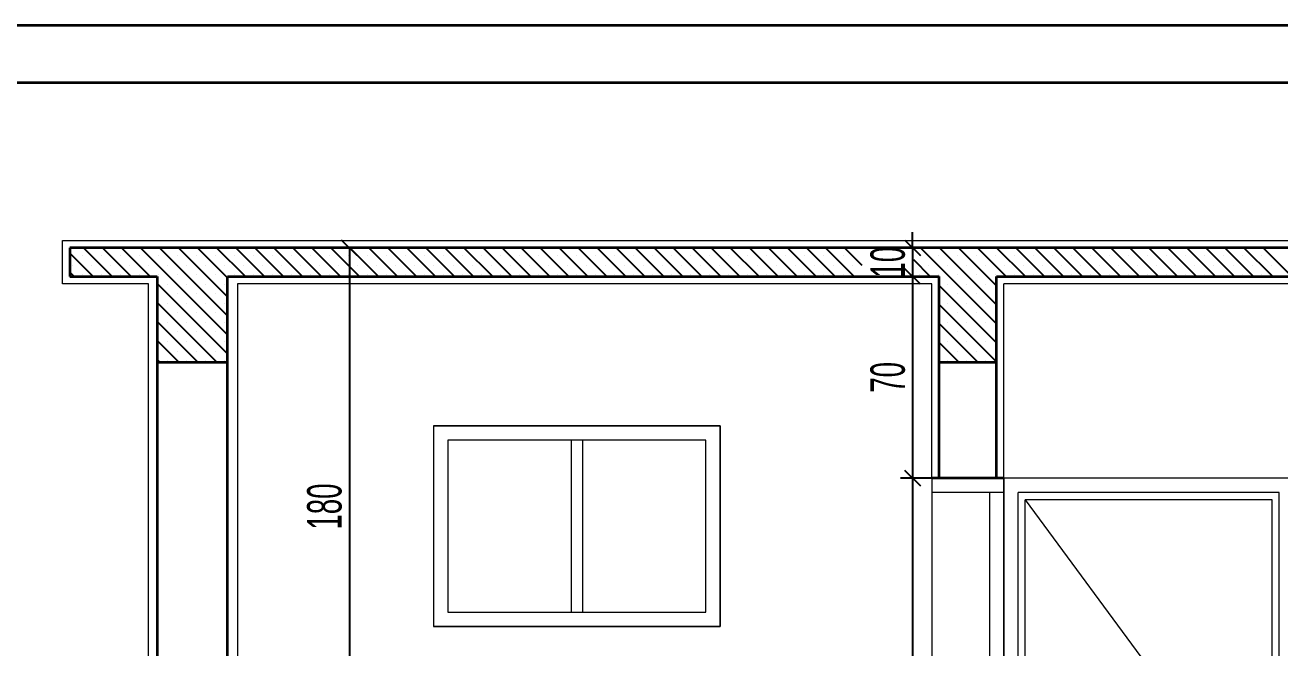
# Model space of a CAD drawing. Header units: inches. Extents: x -7543 to -822, y 102837 to 190349.
# Drawn here: x -828.8767 to -828.7893, y 102837.3961 to 102837.4395 of the extents above; entities that cross this region are included whole.
import ezdxf

# ---------------------------------------------------------------- set-up
doc = ezdxf.new("R2010")
doc.units = ezdxf.units.IN
doc.header["$MEASUREMENT"] = 0
doc.linetypes.add('ACAD_ISO03W100', pattern=[30, 12, -18])
doc.layers.get('0').update_dxf_attribs({"lineweight": 25})
doc.layers.add('DUVAR', color=7, linetype='Continuous', lineweight=35, true_color=0xfc4642)
doc.layers.add('KAPI', color=7, linetype='Continuous', lineweight=18, true_color=0xffb360)
for name, color, linetype, lineweight in [('ICOL', 55, 'Continuous', 25), ('SIVA', 150, 'Continuous', 15), ('TARAMA', 8, 'Continuous', 25)]:
    doc.layers.add(name, color=color, linetype=linetype, lineweight=lineweight)
doc.styles.add('OLCU', font='tromand.shx', dxfattribs={"width": 0.6, "height": 12})

# ---------------------------------------------------------------- blocks, each defined once
blk = doc.blocks.new('_Oblique')
at = {"color": 0, "linetype": 'ByBlock', "lineweight": -2}
blk.add_line((-0.5, -0.5), (0.5, 0.5), dxfattribs=at)

msp = doc.modelspace()

# ---------------------------------------------------------------- linework, layer by layer
at = {"layer": 'DUVAR'}
for p, q in [((-837.605065, 102837.439463), (-821.989555, 102837.439463)), ((-837.601065, 102837.435463), (-821.993555, 102837.435463)), ((-828.867607, 102837.423942), (-828.873607, 102837.423942)), ((-828.873607, 102837.423942), (-828.873607, 102837.421942)), ((-828.705018, 102837.423942), (-828.867607, 102837.423942)), ((-828.873607, 102837.421942), (-828.867518, 102837.421942)), ((-828.867518, 102837.421942), (-828.867518, 102837.383885)), ((-828.862607, 102837.387885), (-828.862607, 102837.421942)), ((-828.862607, 102837.421942), (-828.813018, 102837.421942)), ((-828.862607, 102837.421942), (-828.813018, 102837.421942)), ((-828.813018, 102837.407885), (-828.813018, 102837.421942)), ((-828.809018, 102837.407885), (-828.809018, 102837.421942)), ((-828.809018, 102837.421942), (-828.715018, 102837.421942)), ((-828.809018, 102837.421942), (-828.715018, 102837.421942)), ((-828.862607, 102837.415942), (-828.867518, 102837.415942)), ((-828.809018, 102837.415942), (-828.813018, 102837.415942)), ((-828.808518, 102837.407885), (-828.813518, 102837.407885))]:
    msp.add_line(p, q, dxfattribs=at)
at = {"layer": 'ICOL'}
for p, q in [((-828.814864, 102837.423942), (-828.814864, 102837.425022)), ((-828.85412, 102837.423942), (-828.85412, 102837.387885)), ((-828.814864, 102837.423942), (-828.814864, 102837.421942)), ((-828.814864, 102837.421942), (-828.814864, 102837.407885)), ((-828.814864, 102837.421942), (-828.814864, 102837.420862)), ((-828.814864, 102837.407885), (-828.814864, 102837.363885))]:
    msp.add_line(p, q, dxfattribs=at)
at = {"layer": 'ICOL', "color": 53}
for p, q in [((-828.855764, 102837.423942), (-828.85496, 102837.423942)), ((-828.813779, 102837.423942), (-828.814024, 102837.423942)), ((-828.813779, 102837.421942), (-828.814024, 102837.421942)), ((-828.813779, 102837.421942), (-828.814024, 102837.421942)), ((-828.813418, 102837.407885), (-828.815704, 102837.407885)), ((-828.813418, 102837.407885), (-828.815704, 102837.407885))]:
    msp.add_line(p, q, dxfattribs=at)
at = {"layer": 'KAPI'}
for p, q in [((-828.848268, 102837.411542), (-828.828268, 102837.411542)), ((-828.848268, 102837.411542), (-828.848268, 102837.397542)), ((-828.848268, 102837.411542), (-828.828268, 102837.411542)), ((-828.848268, 102837.411542), (-828.848268, 102837.397542)), ((-828.828268, 102837.411542), (-828.848268, 102837.411542)), ((-828.848268, 102837.411542), (-828.848268, 102837.397542)), ((-828.828268, 102837.411542), (-828.848268, 102837.411542)), ((-828.848268, 102837.411542), (-828.848268, 102837.397542)), ((-828.828268, 102837.411542), (-828.828268, 102837.397542)), ((-828.828268, 102837.411542), (-828.828268, 102837.397542)), ((-828.828268, 102837.397542), (-828.828268, 102837.411542)), ((-828.828268, 102837.397542), (-828.828268, 102837.411542)), ((-828.829268, 102837.410542), (-828.847268, 102837.410542)), ((-828.847268, 102837.410542), (-828.847268, 102837.398542)), ((-828.838668, 102837.410542), (-828.838668, 102837.398542)), ((-828.837868, 102837.410542), (-828.837868, 102837.398542)), ((-828.829268, 102837.398542), (-828.829268, 102837.410542)), ((-828.813518, 102837.407885), (-828.813518, 102837.406885)), ((-828.813518, 102837.407885), (-828.808518, 102837.407885)), ((-828.788518, 102837.407885), (-828.808518, 102837.407885)), ((-828.808518, 102837.363885), (-828.808518, 102837.407885)), ((-828.808518, 102837.407885), (-828.808518, 102837.406885)), ((-828.813518, 102837.406885), (-828.813518, 102837.364485)), ((-828.808518, 102837.406885), (-828.813518, 102837.406885)), ((-828.809518, 102837.406885), (-828.809518, 102837.364485)), ((-828.808518, 102837.406885), (-828.808518, 102837.364485)), ((-828.807518, 102837.363885), (-828.807518, 102837.406885)), ((-828.789318, 102837.406885), (-828.807518, 102837.406885)), ((-828.789318, 102837.363885), (-828.789318, 102837.406885)), ((-828.789818, 102837.406385), (-828.807018, 102837.406385)), ((-828.807018, 102837.363885), (-828.807018, 102837.406385)), ((-828.789818, 102837.363885), (-828.789818, 102837.406385)), ((-828.847268, 102837.398542), (-828.829268, 102837.398542)), ((-828.828268, 102837.397542), (-828.848268, 102837.397542)), ((-828.848268, 102837.397542), (-828.828268, 102837.397542)), ((-828.848268, 102837.397542), (-828.828268, 102837.397542))]:
    msp.add_line(p, q, dxfattribs=at)
at = {"layer": 'KAPI', "linetype": 'ACAD_ISO03W100'}
msp.add_line((-828.807018, 102837.406385), (-828.789818, 102837.38301), dxfattribs=at)
at = {"layer": 'SIVA'}
for p, q in [((-828.874107, 102837.421442), (-828.874107, 102837.424442)), ((-828.874107, 102837.424442), (-828.704518, 102837.424442)), ((-828.868118, 102837.421442), (-828.874107, 102837.421442)), ((-828.868118, 102837.363285), (-828.868118, 102837.421442)), ((-828.813518, 102837.421442), (-828.861918, 102837.421442)), ((-828.861918, 102837.421442), (-828.861918, 102837.388485)), ((-828.813518, 102837.407885), (-828.813518, 102837.421442)), ((-828.808518, 102837.407885), (-828.808518, 102837.421442)), ((-828.715518, 102837.421442), (-828.808518, 102837.421442))]:
    msp.add_line(p, q, dxfattribs=at)
at = {"layer": 'TARAMA'}
for p, q in [((-828.870649, 102837.421942), (-828.872649, 102837.423942)), ((-828.869324, 102837.421942), (-828.871324, 102837.423942)), ((-828.867998, 102837.421942), (-828.869998, 102837.423942)), ((-828.862607, 102837.417878), (-828.868672, 102837.423942)), ((-828.862607, 102837.419204), (-828.867346, 102837.423942)), ((-828.862607, 102837.420529), (-828.86602, 102837.423942)), ((-828.862607, 102837.421855), (-828.864694, 102837.423942)), ((-828.861369, 102837.421942), (-828.863369, 102837.423942)), ((-828.860043, 102837.421942), (-828.862043, 102837.423942)), ((-828.858717, 102837.421942), (-828.860717, 102837.423942)), ((-828.857391, 102837.421942), (-828.859391, 102837.423942)), ((-828.856065, 102837.421942), (-828.858065, 102837.423942)), ((-828.854739, 102837.421942), (-828.856739, 102837.423942)), ((-828.853414, 102837.421942), (-828.855414, 102837.423942)), ((-828.852088, 102837.421942), (-828.854088, 102837.423942)), ((-828.850762, 102837.421942), (-828.852762, 102837.423942)), ((-828.849436, 102837.421942), (-828.851436, 102837.423942)), ((-828.84811, 102837.421942), (-828.85011, 102837.423942)), ((-828.846785, 102837.421942), (-828.848785, 102837.423942)), ((-828.845459, 102837.421942), (-828.847459, 102837.423942)), ((-828.844133, 102837.421942), (-828.846133, 102837.423942)), ((-828.842807, 102837.421942), (-828.844807, 102837.423942)), ((-828.841481, 102837.421942), (-828.843481, 102837.423942)), ((-828.840155, 102837.421942), (-828.842155, 102837.423942)), ((-828.83883, 102837.421942), (-828.84083, 102837.423942)), ((-828.837504, 102837.421942), (-828.839504, 102837.423942)), ((-828.836178, 102837.421942), (-828.838178, 102837.423942)), ((-828.834852, 102837.421942), (-828.836852, 102837.423942)), ((-828.833526, 102837.421942), (-828.835526, 102837.423942)), ((-828.8322, 102837.421942), (-828.8342, 102837.423942)), ((-828.830875, 102837.421942), (-828.832875, 102837.423942)), ((-828.829549, 102837.421942), (-828.831549, 102837.423942)), ((-828.828223, 102837.421942), (-828.830223, 102837.423942)), ((-828.826897, 102837.421942), (-828.828897, 102837.423942)), ((-828.825571, 102837.421942), (-828.827571, 102837.423942)), ((-828.824246, 102837.421942), (-828.826246, 102837.423942)), ((-828.82292, 102837.421942), (-828.82492, 102837.423942)), ((-828.821594, 102837.421942), (-828.823594, 102837.423942)), ((-828.820268, 102837.421942), (-828.822268, 102837.423942)), ((-828.818942, 102837.421942), (-828.820942, 102837.423942)), ((-828.818392, 102837.422718), (-828.819616, 102837.423942)), ((-828.809018, 102837.418647), (-828.814313, 102837.423942)), ((-828.809018, 102837.419973), (-828.812987, 102837.423942)), ((-828.809018, 102837.421298), (-828.811661, 102837.423942)), ((-828.808336, 102837.421942), (-828.810336, 102837.423942)), ((-828.80701, 102837.421942), (-828.80901, 102837.423942)), ((-828.805684, 102837.421942), (-828.807684, 102837.423942)), ((-828.804358, 102837.421942), (-828.806358, 102837.423942)), ((-828.803032, 102837.421942), (-828.805032, 102837.423942)), ((-828.801706, 102837.421942), (-828.803706, 102837.423942)), ((-828.800381, 102837.421942), (-828.802381, 102837.423942)), ((-828.799055, 102837.421942), (-828.801055, 102837.423942)), ((-828.797729, 102837.421942), (-828.799729, 102837.423942)), ((-828.796403, 102837.421942), (-828.798403, 102837.423942)), ((-828.795077, 102837.421942), (-828.797077, 102837.423942)), ((-828.793752, 102837.421942), (-828.795752, 102837.423942)), ((-828.792426, 102837.421942), (-828.794426, 102837.423942)), ((-828.7911, 102837.421942), (-828.7931, 102837.423942)), ((-828.789774, 102837.421942), (-828.791774, 102837.423942)), ((-828.788448, 102837.421942), (-828.790448, 102837.423942)), ((-828.871975, 102837.421942), (-828.873607, 102837.423574)), ((-828.87275, 102837.42338), (-828.87275, 102837.42338)), ((-828.871424, 102837.42338), (-828.871424, 102837.42338)), ((-828.870099, 102837.42338), (-828.870099, 102837.42338)), ((-828.868773, 102837.42338), (-828.868773, 102837.42338)), ((-828.867447, 102837.42338), (-828.867447, 102837.42338)), ((-828.866121, 102837.42338), (-828.866121, 102837.42338)), ((-828.864795, 102837.42338), (-828.864795, 102837.42338)), ((-828.863469, 102837.42338), (-828.863469, 102837.42338)), ((-828.862144, 102837.42338), (-828.862144, 102837.42338)), ((-828.860818, 102837.42338), (-828.860818, 102837.42338)), ((-828.859492, 102837.42338), (-828.859492, 102837.42338)), ((-828.858166, 102837.42338), (-828.858166, 102837.42338)), ((-828.85684, 102837.42338), (-828.85684, 102837.42338)), ((-828.855515, 102837.42338), (-828.855515, 102837.42338)), ((-828.854189, 102837.42338), (-828.854189, 102837.42338)), ((-828.852863, 102837.42338), (-828.852863, 102837.42338)), ((-828.851537, 102837.42338), (-828.851537, 102837.42338)), ((-828.850211, 102837.42338), (-828.850211, 102837.42338)), ((-828.848885, 102837.42338), (-828.848885, 102837.42338)), ((-828.84756, 102837.42338), (-828.84756, 102837.42338)), ((-828.846234, 102837.42338), (-828.846234, 102837.42338)), ((-828.844908, 102837.42338), (-828.844908, 102837.42338)), ((-828.843582, 102837.42338), (-828.843582, 102837.42338)), ((-828.842256, 102837.42338), (-828.842256, 102837.42338)), ((-828.84093, 102837.42338), (-828.84093, 102837.42338)), ((-828.839605, 102837.42338), (-828.839605, 102837.42338)), ((-828.838279, 102837.42338), (-828.838279, 102837.42338)), ((-828.836953, 102837.42338), (-828.836953, 102837.42338)), ((-828.835627, 102837.42338), (-828.835627, 102837.42338)), ((-828.834301, 102837.42338), (-828.834301, 102837.42338)), ((-828.832975, 102837.42338), (-828.832975, 102837.42338)), ((-828.83165, 102837.42338), (-828.83165, 102837.42338)), ((-828.830324, 102837.42338), (-828.830324, 102837.42338)), ((-828.828998, 102837.42338), (-828.828998, 102837.42338)), ((-828.827672, 102837.42338), (-828.827672, 102837.42338)), ((-828.826346, 102837.42338), (-828.826346, 102837.42338)), ((-828.825021, 102837.42338), (-828.825021, 102837.42338)), ((-828.823695, 102837.42338), (-828.823695, 102837.42338)), ((-828.822369, 102837.42338), (-828.822369, 102837.42338)), ((-828.821043, 102837.42338), (-828.821043, 102837.42338)), ((-828.819717, 102837.42338), (-828.819717, 102837.42338)), ((-828.813639, 102837.421942), (-828.814792, 102837.423096)), ((-828.814414, 102837.42338), (-828.814414, 102837.42338)), ((-828.813088, 102837.42338), (-828.813088, 102837.42338)), ((-828.811762, 102837.42338), (-828.811762, 102837.42338)), ((-828.810436, 102837.42338), (-828.810436, 102837.42338)), ((-828.809111, 102837.42338), (-828.809111, 102837.42338)), ((-828.807785, 102837.42338), (-828.807785, 102837.42338)), ((-828.806459, 102837.42338), (-828.806459, 102837.42338)), ((-828.805133, 102837.42338), (-828.805133, 102837.42338)), ((-828.803807, 102837.42338), (-828.803807, 102837.42338)), ((-828.802482, 102837.42338), (-828.802482, 102837.42338)), ((-828.801156, 102837.42338), (-828.801156, 102837.42338)), ((-828.79983, 102837.42338), (-828.79983, 102837.42338)), ((-828.798504, 102837.42338), (-828.798504, 102837.42338)), ((-828.797178, 102837.42338), (-828.797178, 102837.42338)), ((-828.795852, 102837.42338), (-828.795852, 102837.42338)), ((-828.794527, 102837.42338), (-828.794527, 102837.42338)), ((-828.793201, 102837.42338), (-828.793201, 102837.42338)), ((-828.791875, 102837.42338), (-828.791875, 102837.42338)), ((-828.790549, 102837.42338), (-828.790549, 102837.42338)), ((-828.873301, 102837.421942), (-828.873607, 102837.422249)), ((-828.873413, 102837.422717), (-828.873413, 102837.422717)), ((-828.872087, 102837.422717), (-828.872087, 102837.422717)), ((-828.870761, 102837.422717), (-828.870761, 102837.422717)), ((-828.869436, 102837.422717), (-828.869436, 102837.422717)), ((-828.86811, 102837.422717), (-828.86811, 102837.422717)), ((-828.866784, 102837.422717), (-828.866784, 102837.422717)), ((-828.865458, 102837.422717), (-828.865458, 102837.422717)), ((-828.864132, 102837.422717), (-828.864132, 102837.422717)), ((-828.862807, 102837.422717), (-828.862807, 102837.422717)), ((-828.861481, 102837.422717), (-828.861481, 102837.422717)), ((-828.860155, 102837.422717), (-828.860155, 102837.422717)), ((-828.858829, 102837.422717), (-828.858829, 102837.422717)), ((-828.857503, 102837.422717), (-828.857503, 102837.422717)), ((-828.856177, 102837.422717), (-828.856177, 102837.422717)), ((-828.854852, 102837.422717), (-828.854852, 102837.422717)), ((-828.853526, 102837.422717), (-828.853526, 102837.422717)), ((-828.8522, 102837.422717), (-828.8522, 102837.422717)), ((-828.850874, 102837.422717), (-828.850874, 102837.422717)), ((-828.849548, 102837.422717), (-828.849548, 102837.422717)), ((-828.848222, 102837.422717), (-828.848222, 102837.422717)), ((-828.846897, 102837.422717), (-828.846897, 102837.422717)), ((-828.845571, 102837.422717), (-828.845571, 102837.422717)), ((-828.844245, 102837.422717), (-828.844245, 102837.422717)), ((-828.842919, 102837.422717), (-828.842919, 102837.422717)), ((-828.841593, 102837.422717), (-828.841593, 102837.422717)), ((-828.840268, 102837.422717), (-828.840268, 102837.422717)), ((-828.838942, 102837.422717), (-828.838942, 102837.422717)), ((-828.837616, 102837.422717), (-828.837616, 102837.422717)), ((-828.83629, 102837.422717), (-828.83629, 102837.422717)), ((-828.834964, 102837.422717), (-828.834964, 102837.422717)), ((-828.833638, 102837.422717), (-828.833638, 102837.422717)), ((-828.832313, 102837.422717), (-828.832313, 102837.422717)), ((-828.830987, 102837.422717), (-828.830987, 102837.422717)), ((-828.829661, 102837.422717), (-828.829661, 102837.422717)), ((-828.828335, 102837.422717), (-828.828335, 102837.422717)), ((-828.827009, 102837.422717), (-828.827009, 102837.422717)), ((-828.825683, 102837.422717), (-828.825683, 102837.422717)), ((-828.824358, 102837.422717), (-828.824358, 102837.422717)), ((-828.823032, 102837.422717), (-828.823032, 102837.422717)), ((-828.821706, 102837.422717), (-828.821706, 102837.422717)), ((-828.82038, 102837.422717), (-828.82038, 102837.422717)), ((-828.819054, 102837.422717), (-828.819054, 102837.422717)), ((-828.813751, 102837.422717), (-828.813751, 102837.422717)), ((-828.812425, 102837.422717), (-828.812425, 102837.422717)), ((-828.811099, 102837.422717), (-828.811099, 102837.422717)), ((-828.809774, 102837.422717), (-828.809774, 102837.422717)), ((-828.808448, 102837.422717), (-828.808448, 102837.422717)), ((-828.807122, 102837.422717), (-828.807122, 102837.422717)), ((-828.805796, 102837.422717), (-828.805796, 102837.422717)), ((-828.80447, 102837.422717), (-828.80447, 102837.422717)), ((-828.803144, 102837.422717), (-828.803144, 102837.422717)), ((-828.801819, 102837.422717), (-828.801819, 102837.422717)), ((-828.800493, 102837.422717), (-828.800493, 102837.422717)), ((-828.799167, 102837.422717), (-828.799167, 102837.422717)), ((-828.797841, 102837.422717), (-828.797841, 102837.422717)), ((-828.796515, 102837.422717), (-828.796515, 102837.422717)), ((-828.795189, 102837.422717), (-828.795189, 102837.422717)), ((-828.793864, 102837.422717), (-828.793864, 102837.422717)), ((-828.792538, 102837.422717), (-828.792538, 102837.422717)), ((-828.791212, 102837.422717), (-828.791212, 102837.422717)), ((-828.789886, 102837.422717), (-828.789886, 102837.422717)), ((-828.87275, 102837.422054), (-828.87275, 102837.422054)), ((-828.871424, 102837.422054), (-828.871424, 102837.422054)), ((-828.870099, 102837.422054), (-828.870099, 102837.422054)), ((-828.868773, 102837.422054), (-828.868773, 102837.422054)), ((-828.862607, 102837.416552), (-828.867518, 102837.421462)), ((-828.867447, 102837.422054), (-828.867447, 102837.422054)), ((-828.866784, 102837.421391), (-828.866784, 102837.421391)), ((-828.866121, 102837.422054), (-828.866121, 102837.422054)), ((-828.865458, 102837.421391), (-828.865458, 102837.421391)), ((-828.864795, 102837.422054), (-828.864795, 102837.422054)), ((-828.864132, 102837.421391), (-828.864132, 102837.421391)), ((-828.863469, 102837.422054), (-828.863469, 102837.422054)), ((-828.862807, 102837.421391), (-828.862807, 102837.421391)), ((-828.862144, 102837.422054), (-828.862144, 102837.422054)), ((-828.860818, 102837.422054), (-828.860818, 102837.422054)), ((-828.859492, 102837.422054), (-828.859492, 102837.422054)), ((-828.858166, 102837.422054), (-828.858166, 102837.422054)), ((-828.85684, 102837.422054), (-828.85684, 102837.422054)), ((-828.855515, 102837.422054), (-828.855515, 102837.422054)), ((-828.854189, 102837.422054), (-828.854189, 102837.422054)), ((-828.852863, 102837.422054), (-828.852863, 102837.422054)), ((-828.851537, 102837.422054), (-828.851537, 102837.422054)), ((-828.850211, 102837.422054), (-828.850211, 102837.422054)), ((-828.848885, 102837.422054), (-828.848885, 102837.422054)), ((-828.84756, 102837.422054), (-828.84756, 102837.422054)), ((-828.846234, 102837.422054), (-828.846234, 102837.422054)), ((-828.844908, 102837.422054), (-828.844908, 102837.422054)), ((-828.843582, 102837.422054), (-828.843582, 102837.422054)), ((-828.842256, 102837.422054), (-828.842256, 102837.422054)), ((-828.84093, 102837.422054), (-828.84093, 102837.422054)), ((-828.839605, 102837.422054), (-828.839605, 102837.422054)), ((-828.838279, 102837.422054), (-828.838279, 102837.422054)), ((-828.836953, 102837.422054), (-828.836953, 102837.422054)), ((-828.835627, 102837.422054), (-828.835627, 102837.422054)), ((-828.834301, 102837.422054), (-828.834301, 102837.422054)), ((-828.832975, 102837.422054), (-828.832975, 102837.422054)), ((-828.83165, 102837.422054), (-828.83165, 102837.422054)), ((-828.830324, 102837.422054), (-828.830324, 102837.422054)), ((-828.828998, 102837.422054), (-828.828998, 102837.422054)), ((-828.827672, 102837.422054), (-828.827672, 102837.422054)), ((-828.826346, 102837.422054), (-828.826346, 102837.422054)), ((-828.825021, 102837.422054), (-828.825021, 102837.422054)), ((-828.823695, 102837.422054), (-828.823695, 102837.422054)), ((-828.822369, 102837.422054), (-828.822369, 102837.422054)), ((-828.821043, 102837.422054), (-828.821043, 102837.422054)), ((-828.819717, 102837.422054), (-828.819717, 102837.422054)), ((-828.814414, 102837.422054), (-828.814414, 102837.422054)), ((-828.813088, 102837.422054), (-828.813088, 102837.422054)), ((-828.809018, 102837.417321), (-828.813018, 102837.421321)), ((-828.812425, 102837.421391), (-828.812425, 102837.421391)), ((-828.811762, 102837.422054), (-828.811762, 102837.422054)), ((-828.811099, 102837.421391), (-828.811099, 102837.421391)), ((-828.810436, 102837.422054), (-828.810436, 102837.422054)), ((-828.809774, 102837.421391), (-828.809774, 102837.421391)), ((-828.809111, 102837.422054), (-828.809111, 102837.422054)), ((-828.807785, 102837.422054), (-828.807785, 102837.422054)), ((-828.806459, 102837.422054), (-828.806459, 102837.422054)), ((-828.805133, 102837.422054), (-828.805133, 102837.422054)), ((-828.803807, 102837.422054), (-828.803807, 102837.422054)), ((-828.802482, 102837.422054), (-828.802482, 102837.422054)), ((-828.801156, 102837.422054), (-828.801156, 102837.422054)), ((-828.79983, 102837.422054), (-828.79983, 102837.422054)), ((-828.798504, 102837.422054), (-828.798504, 102837.422054)), ((-828.797178, 102837.422054), (-828.797178, 102837.422054)), ((-828.795852, 102837.422054), (-828.795852, 102837.422054)), ((-828.794527, 102837.422054), (-828.794527, 102837.422054)), ((-828.793201, 102837.422054), (-828.793201, 102837.422054)), ((-828.791875, 102837.422054), (-828.791875, 102837.422054)), ((-828.790549, 102837.422054), (-828.790549, 102837.422054)), ((-828.867447, 102837.420729), (-828.867447, 102837.420729)), ((-828.866121, 102837.420729), (-828.866121, 102837.420729)), ((-828.864795, 102837.420729), (-828.864795, 102837.420729)), ((-828.863469, 102837.420729), (-828.863469, 102837.420729)), ((-828.811762, 102837.420729), (-828.811762, 102837.420729)), ((-828.810436, 102837.420729), (-828.810436, 102837.420729)), ((-828.809111, 102837.420729), (-828.809111, 102837.420729)), ((-828.863324, 102837.415942), (-828.867518, 102837.420136)), ((-828.866784, 102837.420066), (-828.866784, 102837.420066)), ((-828.865458, 102837.420066), (-828.865458, 102837.420066)), ((-828.864132, 102837.420066), (-828.864132, 102837.420066)), ((-828.862807, 102837.420066), (-828.862807, 102837.420066)), ((-828.809018, 102837.415995), (-828.813018, 102837.419995)), ((-828.812425, 102837.420066), (-828.812425, 102837.420066)), ((-828.811099, 102837.420066), (-828.811099, 102837.420066)), ((-828.809774, 102837.420066), (-828.809774, 102837.420066)), ((-828.864649, 102837.415942), (-828.867518, 102837.41881)), ((-828.867447, 102837.419403), (-828.867447, 102837.419403)), ((-828.866784, 102837.41874), (-828.866784, 102837.41874)), ((-828.866121, 102837.419403), (-828.866121, 102837.419403)), ((-828.865458, 102837.41874), (-828.865458, 102837.41874)), ((-828.864795, 102837.419403), (-828.864795, 102837.419403)), ((-828.864132, 102837.41874), (-828.864132, 102837.41874)), ((-828.863469, 102837.419403), (-828.863469, 102837.419403)), ((-828.862807, 102837.41874), (-828.862807, 102837.41874)), ((-828.810291, 102837.415942), (-828.813018, 102837.418669)), ((-828.812425, 102837.41874), (-828.812425, 102837.41874)), ((-828.811762, 102837.419403), (-828.811762, 102837.419403)), ((-828.811099, 102837.41874), (-828.811099, 102837.41874)), ((-828.810436, 102837.419403), (-828.810436, 102837.419403)), ((-828.809774, 102837.41874), (-828.809774, 102837.41874)), ((-828.809111, 102837.419403), (-828.809111, 102837.419403)), ((-828.867447, 102837.418077), (-828.867447, 102837.418077)), ((-828.866121, 102837.418077), (-828.866121, 102837.418077)), ((-828.864795, 102837.418077), (-828.864795, 102837.418077)), ((-828.863469, 102837.418077), (-828.863469, 102837.418077)), ((-828.811762, 102837.418077), (-828.811762, 102837.418077)), ((-828.810436, 102837.418077), (-828.810436, 102837.418077)), ((-828.809111, 102837.418077), (-828.809111, 102837.418077)), ((-828.865975, 102837.415942), (-828.867518, 102837.417485)), ((-828.866784, 102837.417414), (-828.866784, 102837.417414)), ((-828.865458, 102837.417414), (-828.865458, 102837.417414)), ((-828.864132, 102837.417414), (-828.864132, 102837.417414)), ((-828.862807, 102837.417414), (-828.862807, 102837.417414)), ((-828.811616, 102837.415942), (-828.813018, 102837.417343)), ((-828.812425, 102837.417414), (-828.812425, 102837.417414)), ((-828.811099, 102837.417414), (-828.811099, 102837.417414)), ((-828.809774, 102837.417414), (-828.809774, 102837.417414)), ((-828.867301, 102837.415942), (-828.867518, 102837.416159)), ((-828.867447, 102837.416751), (-828.867447, 102837.416751)), ((-828.866784, 102837.416088), (-828.866784, 102837.416088)), ((-828.866121, 102837.416751), (-828.866121, 102837.416751)), ((-828.865458, 102837.416088), (-828.865458, 102837.416088)), ((-828.864795, 102837.416751), (-828.864795, 102837.416751)), ((-828.864132, 102837.416088), (-828.864132, 102837.416088)), ((-828.863469, 102837.416751), (-828.863469, 102837.416751)), ((-828.862807, 102837.416088), (-828.862807, 102837.416088)), ((-828.812942, 102837.415942), (-828.813018, 102837.416018)), ((-828.812425, 102837.416088), (-828.812425, 102837.416088)), ((-828.811762, 102837.416751), (-828.811762, 102837.416751)), ((-828.811099, 102837.416088), (-828.811099, 102837.416088)), ((-828.810436, 102837.416751), (-828.810436, 102837.416751)), ((-828.809774, 102837.416088), (-828.809774, 102837.416088)), ((-828.809111, 102837.416751), (-828.809111, 102837.416751))]:
    msp.add_line(p, q, dxfattribs=at)

# ---------------------------------------------------------------- block references
at = {"layer": 'ICOL', "xscale": 0.001080000001820736, "yscale": 0.001080000001820736, "zscale": 0.001080000001820736}
for p, rotation in [((-828.85412, 102837.423942), 90), ((-828.814864, 102837.423942), 270), ((-828.814864, 102837.421942), 90), ((-828.814864, 102837.421942), 90), ((-828.814864, 102837.407885), 90), ((-828.814864, 102837.407885), 270)]:
    msp.add_blockref('_Oblique', p, dxfattribs=dict(at, rotation=rotation))

# ---------------------------------------------------------------- texts
at = {"layer": 'ICOL', "char_height": 0.0024, "attachment_point": 5, "rotation": 90, "style": 'OLCU'}
for s, insert in [('\\A1;10', (-828.816592, 102837.422942)), ('\\A1;70', (-828.816592, 102837.414914)), ('\\A1;180', (-828.855848, 102837.405914))]:
    msp.add_mtext(s, dxfattribs=dict(at, insert=insert))

doc.saveas('drawing.dxf')
